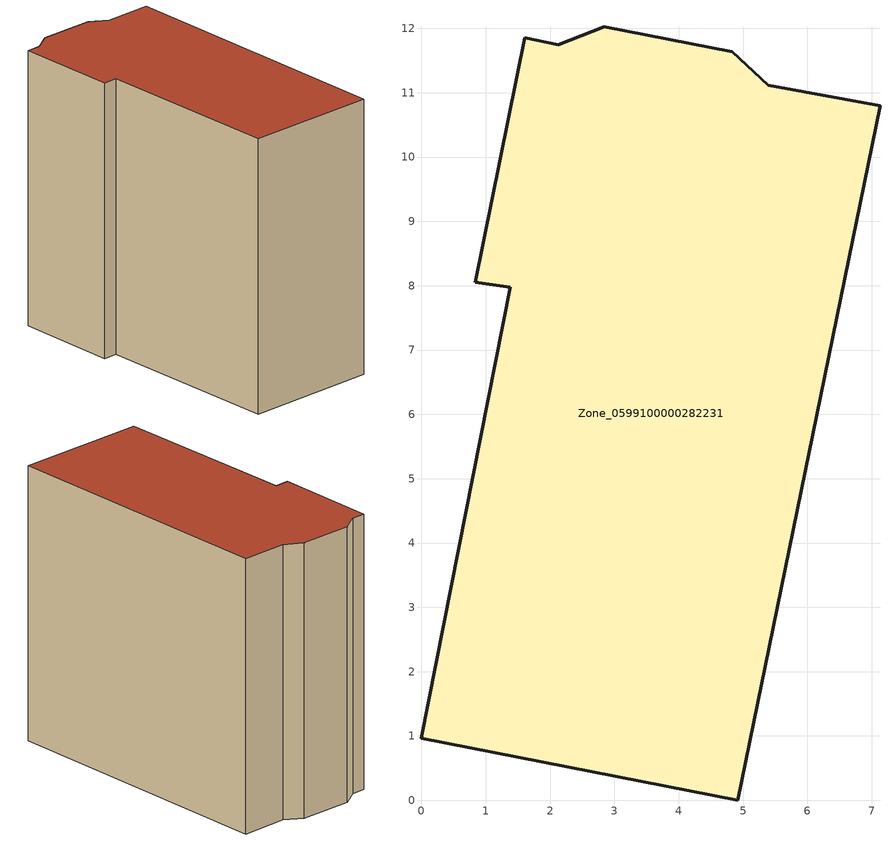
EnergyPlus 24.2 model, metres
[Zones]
Zone_0599100000282231
 floor ground (C_G): 7.13,10.8 4.92,0 0,0.96 1.38,7.98 0.84,8.06 1.61,11.85 2.13,11.75 2.84,12.03 4.83,11.64 5.39,11.12 z0
 wall outside (C_F): 4.92,0 7.13,10.8 5.39,11.12 4.83,11.64 2.84,12.03 2.13,11.75 1.61,11.85 0.84,8.06 1.38,7.98 0,0.96 4.92,0 z0:10.32
 roof outside (C_R): 2.13,11.75 1.61,11.85 0.84,8.06 1.38,7.98 0,0.96 4.92,0 7.13,10.8 5.39,11.12 4.83,11.64 2.84,12.03 z10.32
[BUILDING]
Pand.0599100000282231: North Axis=0; Terrain=City; Loads Convergence Tolerance Value=0.04; Temperature Convergence Tolerance Value=0.4; Solar Distribution=FullExterior; Maximum Number of Warmup Days=25; Minimum Number of Warmup Days=1
[Site:Location]
Rotterdam.The.Hague.AP_ZH_NLD Design_Conditions: Latitude=51.96; Longitude=4.45; Time Zone=1; Elevation=-4.5
[SITE:GROUNDTEMPERATURE:BUILDINGSURFACE]
18, 18, 18, 18, 18, 18, 18, 18, 18, 18, 18, 18
[MATERIAL] Thermal Absorptance=0.9; Solar Absorptance=0.7; Visible Absorptance=0.7
Name | Roughness | Thickness | Conductivity | Density | Specific Heat
G.TI.1946 | MediumSmooth | 0.15 | 1 | 540 | 1210
F.TI.1946 | Rough | 0.3 | 0.857143 | 1920 | 840
R.TI.1946 | MediumRough | 0.2 | 0.1 | 1500 | 1000
[CONSTRUCTION]
C_G: G.TI.1946
C_F: F.TI.1946
C_R: R.TI.1946
[ZONE]
Zone_0599100000282231: Type=1; Multiplier=1; Ceiling Height=Autocalculate; Volume=Autocalculate; Floor Area=autocalculate; Part of Total Floor Area=Yes
[ZONEINFILTRATION:DESIGNFLOWRATE]
Infil_Zone_0599100000282231: Zone or ZoneList or Space or SpaceList=Zone_0599100000282231; Schedule=AlwaysOn; Design Flow Rate Calculation Method=Flow/Area; Flow Rate per Floor Area=0.003; Constant Term Coefficient=1; Temperature Term Coefficient=0; Velocity Term Coefficient=0; Velocity Squared Term Coefficient=0
[HVACTEMPLATE:ZONE:IDEALLOADSAIRSYSTEM]
Zone_0599100000282231: Maximum Heating Supply Air Temperature=50; Minimum Cooling Supply Air Temperature=13; Maximum Heating Supply Air Humidity Ratio=0.0156; Minimum Cooling Supply Air Humidity Ratio=0.0077; Heating Limit=NoLimit; Cooling Limit=NoLimit; Dehumidification Control Type=ConstantSensibleHeatRatio; Cooling Sensible Heat Ratio=0.7; Dehumidification Setpoint=60; Humidification Control Type=None; Humidification Setpoint=30; Outdoor Air Method=None; Outdoor Air Flow Rate per Person=0.00944; Outdoor Air Flow Rate per Zone Floor Area=0; Outdoor Air Flow Rate per Zone=0; Demand Controlled Ventilation Type=None; Outdoor Air Economizer Type=NoEconomizer; Heat Recovery Type=None; Sensible Heat Recovery Effectiveness=0.7; Latent Heat Recovery Effectiveness=0.65
[ZONECONTROL:THERMOSTAT]
ThermostatControl_Zone_0599100000282231: Zone or ZoneList=Zone_0599100000282231; Control Type Schedule=DualSetpointControlType; Control 1=Thermostat_Zone_0599100000282231; Temperature Difference Between Cutout And Setpoint=0
[THERMOSTATSETPOINT:DUALSETPOINT]
Thermostat_Zone_0599100000282231: Heating Setpoint Temperature Schedule=HeatingSetpoint_Zone_0599100000282231; Cooling Setpoint Temperature Schedule=CoolingSetpoint_Zone_0599100000282231
[SCHEDULE:COMPACT]
HeatingSetpoint_Zone_0599100000282231: Through: 12/31, For: AllDays, Until: 24:00, 21
CoolingSetpoint_Zone_0599100000282231: Through: 12/31, For: AllDays, Until: 24:00, 24
DualSetpointControlType: Through: 12/31, For: AllDays, Until: 24:00, 4
AlwaysOn: Through: 12/31, For: AllDays, Until: 24:00, 1
